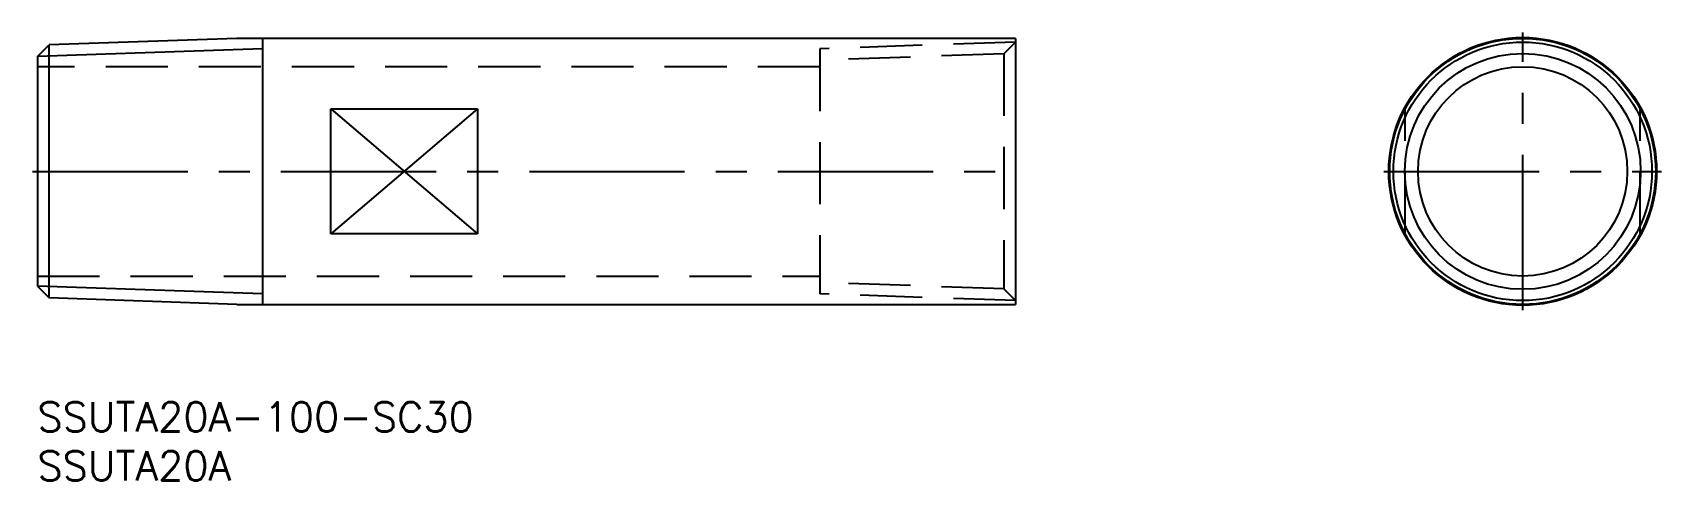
# Model space of a CAD drawing. Extents: x 0 to 166, y -8 to 38.
import ezdxf

# ---------------------------------------------------------------- set-up
doc = ezdxf.new("R2010")
doc.units = 0
doc.header["$LTSCALE"] = 0.5
doc.linetypes.add('CENTER', pattern=[50.8, 31.75, -6.35, 6.35, -6.35])
doc.linetypes.add('DASHED', pattern=[19.05, 12.7, -6.35])
for name, color, linetype in [('MSM_CENTER', 1, 'CENTER'), ('MSM_CONTINUOUS', 7, 'CONTINUOUS'), ('MSM_DASHED', 4, 'DASHED'), ('MSM_NARROW', 5, 'CONTINUOUS'), ('MSM_PART_NUMBER', 7, 'CONTINUOUS')]:
    doc.layers.add(name, color=color, linetype=linetype)
doc.styles.get("Standard").update_dxf_attribs({"font": 'txt.shx', "height": 3, "bigfont": 'bigfont.shx'})

# ---------------------------------------------------------------- blocks, each defined once
blk = doc.blocks.new('*U19')
at = {"layer": 'MSM_PART_NUMBER'}
blk.add_text('SSUTA20A-100-SC30', height=3, dxfattribs=at).set_placement((0, -3))
blk = doc.blocks.new('*U20')
at = {"layer": 'MSM_PART_NUMBER'}
blk.add_text('SSUTA20A', height=3, dxfattribs=at).set_placement((0, -8))

msp = doc.modelspace()

# ---------------------------------------------------------------- linework, layer by layer
at = {"layer": 'MSM_CENTER'}
for p, q in [((151.87, 9.41), (151.87, 37.79)), ((-0.5, 23.6), (100.5, 23.6)), ((137.68, 23.6), (166.06, 23.6))]:
    msp.add_line(p, q, dxfattribs=at)
at = {"layer": 'MSM_CONTINUOUS'}
for p, q in [((20.4, 37.2), (1.2, 36.53)), ((100, 37.2), (20.4, 37.2)), ((23, 37.2), (23, 10)), ((100, 37.2), (100, 10)), ((0, 35.33), (1.2, 36.53)), ((0, 35.33), (0, 11.87)), ((1.2, 10.67), (1.2, 36.53)), ((30, 17.2), (30, 30)), ((30, 30), (45, 30)), ((45, 30), (45, 17.2)), ((45, 17.2), (30, 17.2)), ((0, 11.87), (1.2, 10.67)), ((20.4, 10), (1.2, 10.67)), ((20.4, 10), (100, 10))]:
    msp.add_line(p, q, dxfattribs=at)
for radius in [13.69, 13.6, 12.06, 10.7]:
    msp.add_circle((151.87, 23.6), radius, dxfattribs=at)
at = {"layer": 'MSM_DASHED'}
for p, q in [((100, 36.82), (80, 36.12)), ((98.8, 35.62), (100, 36.82)), ((80, 36.12), (80, 11.08)), ((98.8, 35.62), (80, 34.96)), ((98.8, 35.62), (98.8, 11.58)), ((80, 34.3), (0, 34.3)), ((139.87, 17.2), (139.87, 30)), ((163.87, 17.2), (163.87, 30)), ((0, 12.9), (80, 12.9)), ((98.8, 11.58), (80, 12.24)), ((100, 10.38), (80, 11.08)), ((98.8, 11.58), (100, 10.38))]:
    msp.add_line(p, q, dxfattribs=at)
at = {"layer": 'MSM_NARROW'}
for p, q in [((23, 36.13), (0, 35.33)), ((30, 30), (45, 17.2)), ((45, 30), (30, 17.2)), ((23, 11.07), (0, 11.87))]:
    msp.add_line(p, q, dxfattribs=at)
msp.add_circle((151.87, 23.6), 13.22, dxfattribs=at)

# ---------------------------------------------------------------- block references
at = {"layer": 'MSM_CONTINUOUS'}
for name in ['*U19', '*U20']:
    msp.add_blockref(name, (0, 0), dxfattribs=at)

doc.saveas('drawing.dxf')
